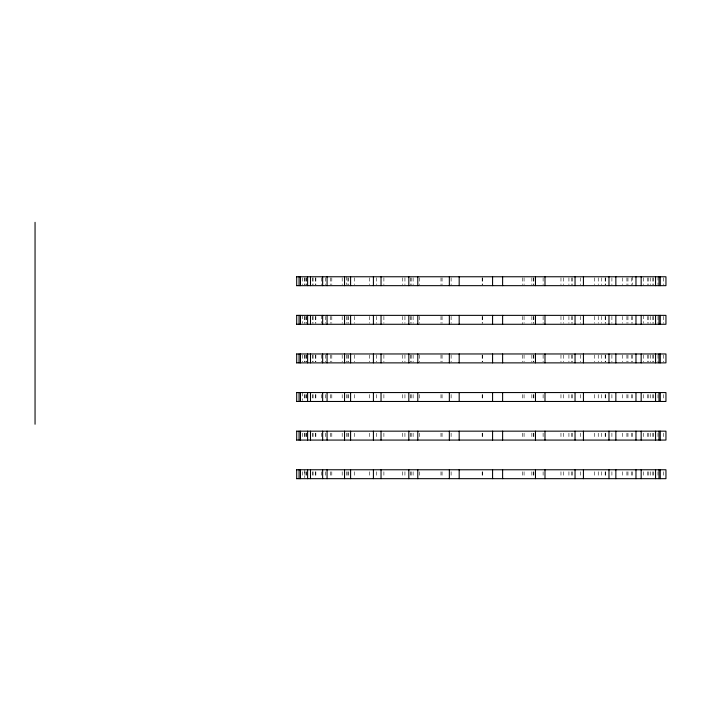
<?xml version="1.0" encoding="UTF-8"?>
<svg xmlns="http://www.w3.org/2000/svg" width="701" height="701" viewBox="0 0 701 701"><rect width="100%" height="100%" fill="white"/><g stroke="black" fill="none" stroke-linecap="round" stroke-linejoin="round"><path stroke-width="0.53" stroke-dasharray="3.5 2.63" d="M663.637 277.754L663.637 284.676M663.637 316.353L663.637 323.284M663.637 354.951L663.637 361.882M663.637 394.54L663.637 400.481M663.637 433.139L663.637 439.08M663.637 471.747L663.637 477.679M657.994 276.764L657.994 284.676M657.994 316.353L657.994 323.284M657.994 354.951L657.994 361.882M657.994 394.54L657.994 400.481M657.994 433.139L657.994 439.08M657.994 471.747L657.994 477.679M653.604 277.754L653.604 284.676M653.604 316.353L653.604 323.284M653.604 354.951L653.604 361.882M653.604 394.54L653.604 400.481M653.604 433.139L653.604 439.08M653.604 471.747L653.604 477.679M652.833 277.754L652.833 284.676M652.833 316.353L652.833 323.284M652.833 354.951L652.833 361.882M652.833 394.54L652.833 400.481M652.833 433.139L652.833 439.08M652.833 471.747L652.833 477.679M650.256 277.754L650.256 284.676M650.256 316.353L650.256 323.284M650.256 354.951L650.256 361.882M650.256 394.54L650.256 400.481M650.256 433.139L650.256 439.08M650.256 471.747L650.256 477.679M648.775 277.754L648.775 284.676M648.775 316.353L648.775 323.284M648.775 354.951L648.775 361.882M648.775 394.54L648.775 400.481M648.775 433.139L648.775 439.08M648.775 471.747L648.775 477.679M647.54 277.754L647.54 284.676M647.54 316.353L647.54 323.284M647.54 354.951L647.54 361.882M647.54 394.54L647.54 400.481M647.54 433.139L647.54 439.08M647.54 471.747L647.54 477.679M643.623 277.754L643.623 284.676M643.623 315.362L643.623 323.284M643.623 354.951L643.623 361.882M643.623 394.54L643.623 400.481M643.623 433.139L643.623 439.08M643.623 471.747L643.623 477.679M632.582 276.764L632.582 284.676M632.582 316.353L632.582 323.284M632.582 354.951L632.582 361.882M632.582 394.54L632.582 400.481M632.582 433.139L632.582 439.08M632.582 471.747L632.582 477.679M631.338 277.754L631.338 284.676M631.338 316.353L631.338 323.284M631.338 354.951L631.338 361.882M631.338 394.54L631.338 400.481M631.338 433.139L631.338 439.08M631.338 471.747L631.338 477.679M627.956 277.754L627.956 284.676M627.956 316.353L627.956 323.284M627.956 354.951L627.956 361.882M627.956 394.54L627.956 400.481M627.956 433.139L627.956 439.08M627.956 471.747L627.956 477.679M626.922 277.754L626.922 284.676M626.922 316.353L626.922 323.284M626.922 354.951L626.922 361.882M626.922 394.54L626.922 400.481M626.922 433.139L626.922 439.08M626.922 471.747L626.922 477.679M622.47 277.754L622.47 284.676M622.47 316.353L622.47 323.284M622.47 354.951L622.47 361.882M622.47 394.54L622.47 400.481M622.47 433.139L622.47 439.08M622.47 471.747L622.47 477.679M611.903 277.754L611.903 284.676M611.903 316.353L611.903 323.284M611.903 354.951L611.903 361.882M611.903 394.54L611.903 400.481M611.903 433.139L611.903 439.08M611.903 471.747L611.903 477.679M605.445 277.754L605.445 284.676M605.445 316.353L605.445 323.284M605.445 354.951L605.445 361.882M605.445 394.54L605.445 400.481M605.445 433.139L605.445 439.08M605.445 471.747L605.445 477.679M605.191 277.754L605.191 284.676M605.191 316.353L605.191 323.284M605.191 354.951L605.191 361.882M605.191 394.54L605.191 400.481M605.191 433.139L605.191 439.08M605.191 471.747L605.191 477.679M601.668 277.754L601.668 284.676M601.668 316.353L601.668 323.284M601.668 354.951L601.668 361.882M601.668 394.54L601.668 400.481M601.668 433.139L601.668 439.08M601.668 471.747L601.668 477.679M598.242 277.754L598.242 284.676M598.242 316.353L598.242 323.284M598.242 354.951L598.242 361.882M598.242 394.54L598.242 400.481M598.242 433.139L598.242 439.08M598.242 471.747L598.242 477.679M594.693 277.754L594.693 284.676M594.693 316.353L594.693 323.284M594.693 354.951L594.693 361.882M594.693 394.54L594.693 400.481M594.693 433.139L594.693 439.08M594.693 471.747L594.693 477.679M580.428 277.754L580.428 284.676M580.428 316.353L580.428 323.284M580.428 354.951L580.428 361.882M580.428 394.54L580.428 400.481M580.428 433.139L580.428 439.08M580.428 471.747L580.428 477.679M572.279 277.754L572.279 284.676M572.279 316.353L572.279 323.284M572.279 354.951L572.279 361.882M572.279 394.54L572.279 400.481M572.279 433.139L572.279 439.08M572.279 471.747L572.279 477.679M571.665 277.754L571.665 284.676M571.665 316.353L571.665 323.284M571.665 354.951L571.665 361.882M571.665 394.54L571.665 400.481M571.665 433.139L571.665 439.08M571.665 471.747L571.665 477.679M568.923 277.754L568.923 284.676M568.923 316.353L568.923 323.284M568.923 354.951L568.923 361.882M568.923 394.54L568.923 400.481M568.923 433.139L568.923 439.08M568.923 471.747L568.923 477.679M563.473 277.754L563.473 284.676M563.473 316.353L563.473 323.284M563.473 354.951L563.473 361.882M563.473 394.54L563.473 400.481M563.473 433.139L563.473 439.08M563.473 471.747L563.473 477.679M560.966 277.754L560.966 284.676M560.966 316.353L560.966 323.284M560.966 354.951L560.966 361.882M560.966 394.54L560.966 400.481M560.966 433.139L560.966 439.08M560.966 471.747L560.966 477.679M543.109 277.754L543.109 284.676M543.109 316.353L543.109 323.284M543.109 354.951L543.109 361.882M543.109 394.54L543.109 400.481M543.109 433.139L543.109 439.08M543.109 471.747L543.109 477.679M533.847 277.754L533.847 284.676M533.847 316.353L533.847 323.284M533.847 354.951L533.847 361.882M533.847 394.54L533.847 400.481M533.847 433.139L533.847 439.08M533.847 471.747L533.847 477.679M533.47 277.754L533.47 284.676M533.47 316.353L533.47 323.284M533.47 354.951L533.47 361.882M533.47 394.54L533.47 400.481M533.47 433.139L533.47 439.08M533.47 471.747L533.47 477.679M531.849 277.754L531.849 284.676M531.849 316.353L531.849 323.284M531.849 354.951L531.849 361.882M531.849 394.54L531.849 400.481M531.849 433.139L531.849 439.08M531.849 471.747L531.849 477.679M524.076 277.754L524.076 284.676M524.076 316.353L524.076 323.284M524.076 354.951L524.076 361.882M524.076 394.54L524.076 400.481M524.076 433.139L524.076 439.08M524.076 471.747L524.076 477.679M522.727 277.754L522.727 284.676M522.727 316.353L522.727 324.274M522.727 354.951L522.727 361.882M522.727 394.54L522.727 400.481M522.727 433.139L522.727 439.08M522.727 471.747L522.727 477.679M482.323 277.754L482.323 284.676M482.323 316.353L482.323 323.284M482.323 354.951L482.323 361.882M482.323 394.54L482.323 400.481M482.323 433.139L482.323 439.08M482.323 471.747L482.323 477.679M482.183 277.754L482.183 284.676M482.183 316.353L482.183 323.284M482.183 354.951L482.183 361.882M482.183 394.54L482.183 400.481M482.183 433.139L482.183 439.08M482.183 471.747L482.183 477.679M451.12 277.754L451.12 284.676M451.12 316.353L451.12 323.284M451.12 354.951L451.12 361.882M451.12 394.54L451.12 400.481M451.12 433.139L451.12 439.08M451.12 471.747L451.12 477.679M442.059 277.754L442.059 284.676M442.059 316.353L442.059 323.284M442.059 354.951L442.059 361.882M442.059 394.54L442.059 400.481M442.059 433.139L442.059 439.08M442.059 471.747L442.059 477.679M440.982 277.754L440.982 284.676M440.982 316.353L440.982 323.284M440.982 354.951L440.982 361.882M440.982 394.54L440.982 400.481M440.982 433.139L440.982 439.08M440.982 471.747L440.982 477.679M419.505 277.754L419.505 284.676M419.505 316.353L419.505 323.284M419.505 354.951L419.505 361.882M419.505 394.54L419.505 400.481M419.505 433.139L419.505 439.08M419.505 471.747L419.505 477.679M413.117 277.754L413.117 284.676M413.117 316.353L413.117 323.284M413.117 354.951L413.117 361.882M413.117 394.54L413.117 400.481M413.117 433.139L413.117 439.08M413.117 471.747L413.117 477.679M411.128 277.754L411.128 284.676M411.128 316.353L411.128 323.284M411.128 354.951L411.128 361.882M411.128 394.54L411.128 400.481M411.128 433.139L411.128 439.08M411.128 471.747L411.128 477.679M410.804 277.754L410.804 284.676M410.804 316.353L410.804 323.284M410.804 354.951L410.804 361.882M410.804 394.54L410.804 400.481M410.804 433.139L410.804 439.08M410.804 471.747L410.804 477.679M404.933 277.754L404.933 284.676M404.933 316.353L404.933 323.284M404.933 354.951L404.933 361.882M404.933 394.54L404.933 400.481M404.933 433.139L404.933 439.08M404.933 471.747L404.933 477.679M402.681 277.754L402.681 284.676M402.681 316.353L402.681 323.284M402.681 354.951L402.681 361.882M402.681 394.54L402.681 400.481M402.681 433.139L402.681 439.08M402.681 471.747L402.681 477.679M383.894 277.754L383.894 284.676M383.894 316.353L383.894 323.284M383.894 354.951L383.894 361.882M383.894 394.54L383.894 400.481M383.894 433.139L383.894 439.08M383.894 471.747L383.894 477.679M376.525 277.754L376.551 284.676M376.551 316.353L376.525 323.284M376.525 354.951L376.551 361.882M376.551 394.54L376.525 400.481M376.525 433.139L376.551 439.08M376.551 471.747L376.525 477.679M369.383 277.754L369.383 284.676M369.383 316.353L369.383 323.284M369.383 354.951L369.383 361.882M369.383 394.54L369.383 400.481M369.383 433.139L369.383 439.08M369.383 471.747L369.383 477.679M354.461 277.754L354.461 284.676M354.461 316.353L354.461 323.284M354.461 354.951L354.461 361.882M354.461 394.54L354.461 400.481M354.461 433.139L354.461 439.08M354.461 471.747L354.461 477.679M348.625 277.754L348.625 284.676M348.625 316.353L348.625 323.284M348.625 354.951L348.625 361.882M348.625 394.54L348.625 400.481M348.625 433.139L348.625 439.08M348.625 471.747L348.625 477.679M347.898 277.754L347.898 284.676M347.898 316.353L347.898 323.284M347.898 354.951L347.898 361.882M347.898 394.54L347.898 400.481M347.898 433.139L347.898 439.08M347.898 471.747L347.898 477.679M346.469 276.764L346.469 284.676M346.469 316.353L346.469 323.284M346.469 354.951L346.469 361.882M346.469 394.54L346.469 400.481M346.469 433.139L346.469 439.08M346.469 471.747L346.469 477.679M342.193 277.754L342.193 284.676M342.193 316.353L342.193 323.284M342.193 354.951L342.193 361.882M342.193 394.54L342.193 400.481M342.193 433.139L342.193 439.08M342.193 471.747L342.193 477.679M331.801 277.754L331.801 284.676M331.801 316.353L331.801 323.284M331.801 354.951L331.801 361.882M331.801 394.54L331.801 400.481M331.801 433.139L331.801 439.08M331.801 471.747L331.801 477.679M330.557 277.754L330.557 284.676M330.557 316.353L330.557 323.284M330.557 354.951L330.557 361.882M330.557 394.54L330.557 400.481M330.557 433.139L330.557 439.08M330.557 471.747L330.557 477.679M325.685 277.754L325.685 284.676M325.685 316.353L325.685 323.284M325.685 354.951L325.685 361.882M325.685 394.54L325.685 400.481M325.685 433.139L325.685 439.08M325.685 471.747L325.685 477.679M321.47 277.754L321.47 284.676M321.47 315.362L321.47 323.284M321.47 354.951L321.47 361.882M321.47 394.54L321.47 400.481M321.47 433.139L321.47 439.08M321.47 471.747L321.47 477.679M315.853 277.754L315.853 284.676M315.853 316.353L315.853 323.284M315.853 354.951L315.853 361.882M315.853 394.54L315.853 400.481M315.853 433.139L315.853 439.08M315.853 471.747L315.853 477.679M315.336 277.754L315.336 284.676M315.336 316.353L315.336 323.284M315.336 354.951L315.336 361.882M315.336 394.54L315.336 400.481M315.336 433.139L315.336 439.08M315.336 471.747L315.336 477.679M313.084 277.754L313.084 284.676M313.084 316.353L313.084 323.284M313.084 354.951L313.084 361.882M313.084 394.54L313.084 400.481M313.084 433.139L313.084 439.08M313.084 471.747L313.084 477.679M312.681 277.754L312.681 284.676M312.681 316.353L312.681 323.284M312.681 354.951L312.681 361.882M312.681 394.54L312.681 400.481M312.681 433.139L312.681 439.08M312.681 471.747L312.681 477.679M306.249 277.754L306.249 284.676M306.249 316.353L306.249 323.284M306.249 354.951L306.249 361.882M306.249 394.54L306.249 400.481M306.249 433.139L306.249 439.08M306.249 471.747L306.249 477.679M306.092 277.754L306.092 284.676M306.092 316.353L306.092 323.284M306.092 354.951L306.092 361.882M306.092 394.54L306.092 400.481M306.092 433.139L306.092 439.08M306.092 471.747L306.092 477.679M304.9 277.754L304.9 284.676M304.9 316.353L304.9 323.284M304.9 354.951L304.9 361.882M304.9 394.54L304.9 400.481M304.9 433.139L304.9 439.08M304.9 471.747L304.9 477.679M304.786 277.754L304.786 284.676M304.786 316.353L304.786 323.284M304.786 354.951L304.786 361.882M304.786 394.54L304.786 400.481M304.786 433.139L304.786 439.08M304.786 469.766L304.786 477.679M302.622 277.754L302.587 284.676M302.622 315.362L302.587 323.284M302.587 354.951L302.63 361.882M302.587 392.56L302.63 400.481M302.587 433.139L302.622 439.08M302.622 471.747L302.63 477.679"/><path stroke-width="1.05" d="M296.646 276.764L665.95 276.764L665.95 285.666L296.646 285.666M296.646 315.362L665.95 315.362L665.95 324.274L296.646 324.274M296.646 353.961L665.95 353.961L665.95 362.873L296.646 362.873M296.646 392.56L665.95 392.56L665.95 401.471L296.646 401.471M296.646 431.159L665.95 431.159L665.95 440.07L296.646 440.07M296.646 469.766L665.95 469.766L665.95 478.669L296.646 478.669M660.263 276.764L660.263 285.666M660.263 315.362L660.263 324.274M660.263 353.961L660.263 362.873M660.263 392.56L660.263 401.471M660.263 431.159L660.263 440.07M660.263 469.766L660.263 478.669M659.019 276.764L659.019 285.666M659.019 315.362L659.019 324.274M659.019 353.961L659.019 362.873M659.019 392.56L659.019 401.471M659.019 431.159L659.019 440.07M659.019 469.766L659.019 478.669M655.558 276.764L655.558 285.666M655.558 315.362L655.558 324.274M655.558 353.961L655.558 362.873M655.558 392.56L655.558 401.471M655.558 431.159L655.558 440.07M655.558 469.766L655.558 478.669M641.17 276.764L641.17 285.666M641.17 315.362L641.17 324.274M641.17 353.961L641.17 362.873M641.17 392.56L641.17 401.471M641.17 431.159L641.17 440.07M641.17 469.766L641.17 478.669M635.973 276.764L635.973 285.666M635.973 315.362L635.973 324.274M635.973 353.961L635.973 362.873M635.973 392.56L635.973 401.471M635.973 431.159L635.973 440.07M635.973 469.766L635.973 478.669M615.855 276.764L615.855 285.666M615.855 315.362L615.855 324.274M615.855 353.961L615.855 362.873M615.855 392.56L615.855 401.471M615.855 431.159L615.855 440.07M615.855 469.766L615.855 478.669M608.976 276.764L608.976 285.666M608.976 315.362L608.976 324.274M608.976 353.961L608.976 362.873M608.976 392.56L608.976 401.471M608.976 431.159L608.976 440.07M608.976 469.766L608.976 478.669M583.434 276.764L583.434 285.666M583.434 315.362L583.434 324.274M583.434 353.961L583.434 362.873M583.434 392.56L583.434 401.471M583.434 431.159L583.434 440.07M583.434 469.766L583.434 478.669M575.039 276.764L575.039 285.666M575.039 315.362L575.039 324.274M575.039 353.961L575.039 362.873M575.039 392.56L575.039 401.471M575.039 431.159L575.039 440.07M575.039 469.766L575.039 478.669M544.992 276.764L544.992 285.666M544.992 315.362L544.992 324.274M544.992 353.961L544.992 362.873M544.992 392.56L544.992 401.471M544.992 431.159L544.992 440.07M544.992 469.766L544.992 478.669M535.476 276.764L535.476 285.666M535.476 315.362L535.476 324.274M535.476 353.961L535.476 362.873M535.476 392.56L535.476 401.471M535.476 431.159L535.476 440.07M535.476 469.766L535.476 478.669M502.617 276.764L502.617 285.666M502.617 315.362L502.617 324.274M502.617 353.961L502.617 362.873M502.617 392.56L502.617 401.471M502.617 431.159L502.617 440.07M502.617 469.766L502.617 478.669M492.575 276.764L492.575 285.666M492.575 315.362L492.575 324.274M492.575 353.961L492.575 362.873M492.575 392.56L492.575 401.471M492.575 431.159L492.575 440.07M492.575 469.766L492.575 478.669M459.181 276.764L459.181 285.666M459.181 315.362L459.181 324.274M459.181 353.961L459.181 362.873M459.181 392.56L459.181 401.471M459.181 431.159L459.181 440.07M459.181 469.766L459.181 478.669M449.341 276.764L449.341 285.666M449.341 315.362L449.341 324.274M449.341 353.961L449.341 362.873M449.341 392.56L449.341 401.471M449.341 431.159L449.341 440.07M449.341 469.766L449.341 478.669M417.787 276.764L417.787 285.666M417.787 315.362L417.787 324.274M417.787 353.961L417.787 362.873M417.787 392.56L417.787 401.471M417.787 431.159L417.787 440.07M417.787 469.766L417.787 478.669M408.814 276.764L408.814 285.666M408.814 315.362L408.814 324.274M408.814 353.961L408.814 362.873M408.814 392.56L408.814 401.471M408.814 431.159L408.814 440.07M408.814 469.766L408.814 478.669M381.037 276.764L381.037 285.666M381.037 315.362L381.037 324.274M381.037 353.961L381.037 362.873M381.037 392.56L381.037 401.471M381.037 431.159L381.037 440.07M381.037 469.766L381.037 478.669M373.414 276.764L373.414 285.666M373.414 315.362L373.414 324.274M373.414 353.961L373.414 362.873M373.414 392.56L373.414 401.471M373.414 431.159L373.414 440.07M373.414 469.766L373.414 478.669M350.588 276.764L350.588 285.666M350.588 315.362L350.588 324.274M350.588 353.961L350.588 362.873M350.588 392.56L350.588 401.471M350.588 431.159L350.588 440.07M350.588 469.766L350.588 478.669M344.533 276.764L344.533 285.666M344.533 315.362L344.533 324.274M344.533 353.961L344.533 362.873M344.533 392.56L344.533 401.471M344.533 431.159L344.533 440.07M344.533 469.766L344.533 478.669M327.078 276.764L327.078 285.666M327.078 315.362L327.078 324.274M327.078 353.961L327.078 362.873M327.078 392.56L327.078 401.471M327.078 431.159L327.078 440.07M327.078 469.766L327.078 478.669M322.644 276.764L322.644 285.666M322.644 315.362L322.644 324.274M322.644 353.961L322.644 362.873M322.644 392.56L322.644 401.471M322.644 431.159L322.644 440.07M322.644 469.766L322.644 478.669M310.49 276.764L310.49 285.666M310.49 315.362L310.49 324.274M310.49 353.961L310.49 362.873M310.49 392.56L310.49 401.471M310.49 431.159L310.49 440.07M310.49 469.766L310.49 478.669M307.616 276.764L307.616 285.666M307.616 315.362L307.616 324.274M307.616 353.961L307.616 362.873M307.616 392.56L307.616 401.471M307.616 431.159L307.616 440.07M307.616 469.766L307.616 478.669M300.484 276.764L300.484 285.666M300.484 315.362L300.484 324.274M300.484 353.961L300.484 362.873M300.484 392.56L300.484 401.471M300.484 431.159L300.484 440.07M300.484 469.766L300.484 478.669M299.073 276.764L299.073 285.666M299.073 315.362L299.073 324.274M299.073 353.961L299.073 362.873M299.073 392.56L299.073 401.471M299.073 431.159L299.073 440.07M299.073 469.766L299.073 478.669M296.689 276.764L296.698 285.666M296.689 315.362L296.698 324.274M296.698 353.961L296.689 362.873M296.698 392.56L296.689 401.471M296.698 431.159L296.689 440.07M296.698 469.766L296.689 478.669M35.05 222.331L35.05 424.236"/></g></svg>
